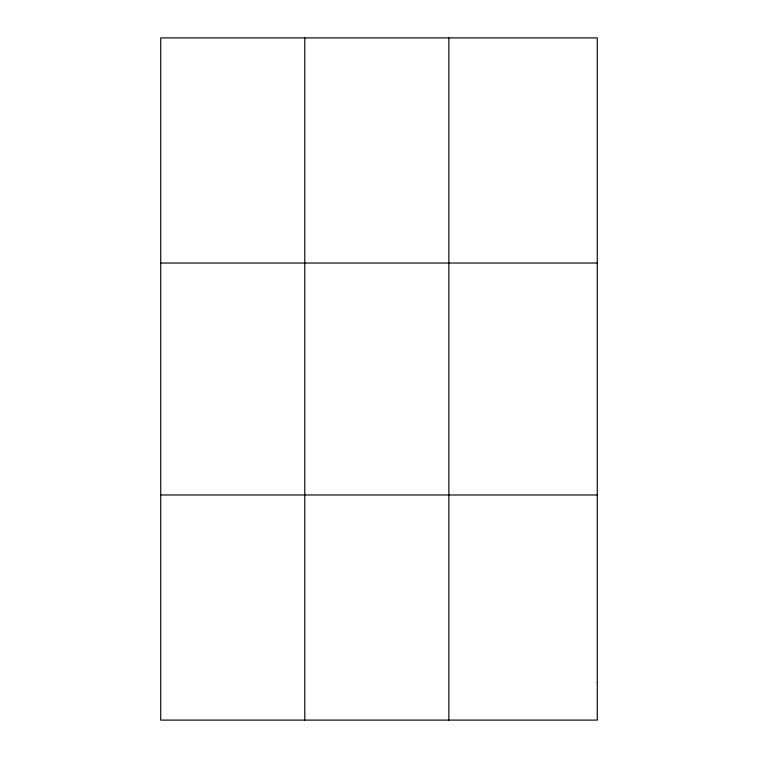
<?xml version="1.0" encoding="UTF-8"?>
<svg xmlns="http://www.w3.org/2000/svg" width="758" height="758" viewBox="0 0 758 758"><rect width="100%" height="100%" fill="white"/><g stroke="black" fill="none" stroke-linecap="round" stroke-linejoin="round"><path stroke-width="1.14" d="M304.782 37.9L304.782 720.1M448.85 37.9L448.85 720.1M160.724 263.026L597.276 263.026M160.724 494.974L597.276 494.974M597.276 682.579L597.276 720.1L160.724 720.1L160.724 37.9L597.276 37.9L597.276 682.579"/></g></svg>
